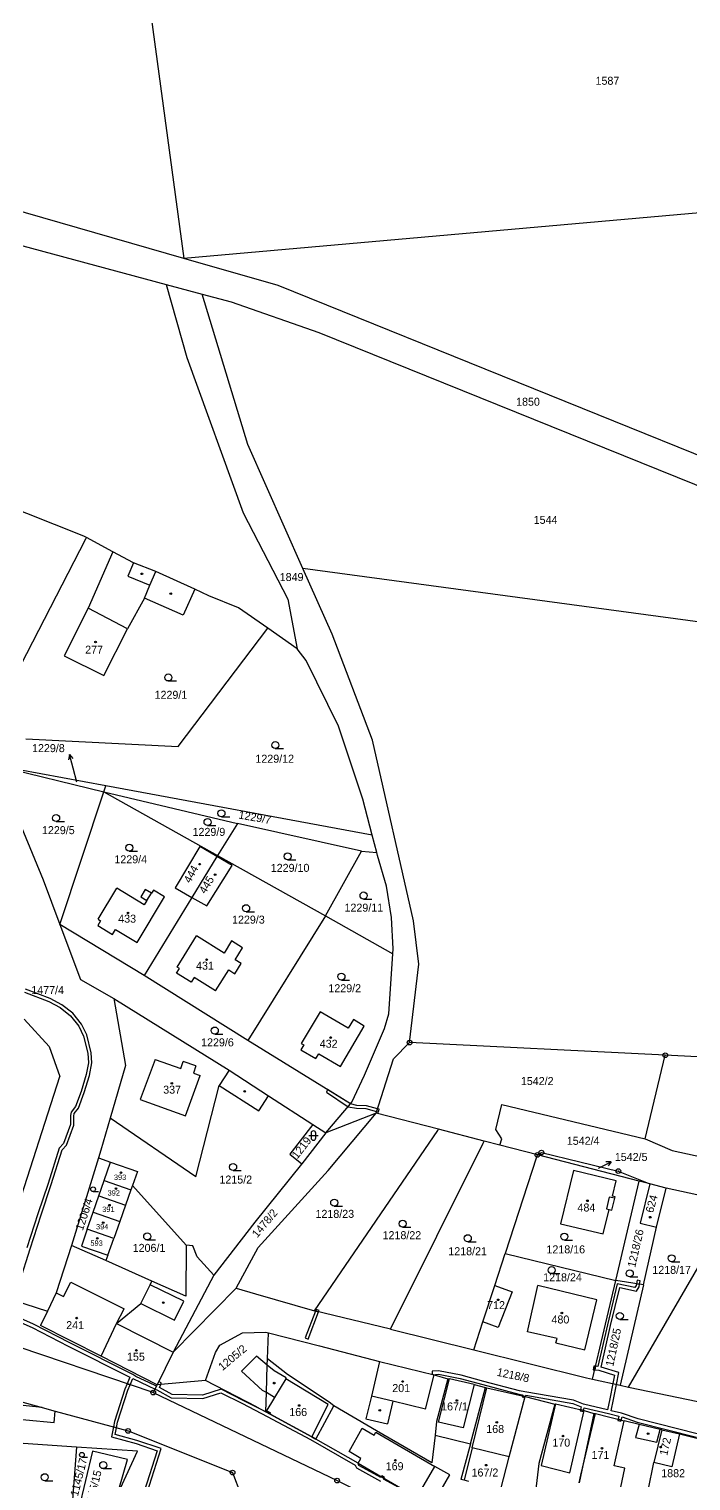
# Model space of a CAD drawing. Extents: x -820725 to -814908, y -1038210 to -1035296.
# Drawn here: x -817983.8 to -817843, y -1036908.8 to -1036600.3 of the extents above; entities that cross this region are included whole.
import ezdxf
from ezdxf.enums import TextEntityAlignment as Align

# ---------------------------------------------------------------- set-up
doc = ezdxf.new("R2010")
doc.units = 0
doc.header["$MEASUREMENT"] = 0
doc.linetypes.add('0_051C', pattern=[0])
for name, color, linetype in [('1029', 1, 'CONTINUOUS'), ('105', 1, 'CONTINUOUS'), ('18', 1, 'CONTINUOUS'), ('21800', 1, 'CONTINUOUS'), ('21900', 1, 'CONTINUOUS'), ('21999', 1, 'CONTINUOUS'), ('23700', 1, 'CONTINUOUS'), ('304', 1, 'CONTINUOUS'), ('316', 1, 'CONTINUOUS'), ('402', 1, 'CONTINUOUS'), ('404', 1, 'CONTINUOUS')]:
    doc.layers.add(name, color=color, linetype=linetype)

# ---------------------------------------------------------------- blocks, each defined once
blk = doc.blocks.new('4_02$0')
at = {"layer": '404', "color": 255, "linetype": 'Continuous'}
blk.add_circle((-0.01, 0), 0.175, dxfattribs=at)
blk = doc.blocks.new('1029$1')
at = {"layer": '1029', "color": 6, "linetype": 'Continuous'}
for p, q in [((0, 3), (-0.5, 2)), ((0, 0), (0, 3)), ((0, 3), (0.5, 2))]:
    blk.add_line(p, q, dxfattribs=at)
blk = doc.blocks.new('3_04$3')
at = {"layer": '304', "color": 255, "linetype": 'Continuous'}
blk.add_line((0.01, 0), (1.76, 0), dxfattribs=at)
blk.add_circle((0.01, 0.75), 0.75, dxfattribs=at)
blk = doc.blocks.new('3_16$4')
at = {"layer": '316', "color": 255, "linetype": 'Continuous'}
for p, q in [((-1, 1), (1, 1)), ((-0.5, 1.5), (-0.5, 0.5)), ((0.5, 0.5), (0.5, 1.5))]:
    blk.add_line(p, q, dxfattribs=at)
for centre, start, end in [((0, 1.5), 0, 180), ((0, 0.5), 180, 359.9879)]:
    blk.add_arc(centre, 0.5, start, end, dxfattribs=at)
blk = doc.blocks.new('1_05$13')
at = {"layer": '105', "color": 3, "linetype": 'Continuous'}
for radius in [0.5, 0.0303]:
    blk.add_circle((0, 0), radius, dxfattribs=at)

msp = doc.modelspace()

# ---------------------------------------------------------------- linework, layer by layer
at = {"layer": '1029', "color": 255, "linetype": 'Continuous'}
msp.add_line((-817973.67, -1036760.34), (-817974.47, -1036757.34), dxfattribs=at)
at = {"layer": '21800', "color": 255, "linetype": 'Continuous'}
for p, q in [((-817961.58, -1036713.74), (-817962.82, -1036716.56)), ((-817958.11, -1036718.49), (-817956.88, -1036715.54)), ((-817962.82, -1036716.56), (-817958.11, -1036718.49)), ((-817959.24, -1036721.2), (-817958.11, -1036718.49)), ((-817962.87, -1036727.7), (-817971.29, -1036723.34)), ((-817958.77, -1036785.48), (-817957.79, -1036783.93)), ((-817957.03, -1036819.23), (-817960.17, -1036827.75)), ((-817957.03, -1036819.23), (-817951.57, -1036821.16)), ((-817951.57, -1036821.16), (-817951.04, -1036819.66)), ((-817948.35, -1036820.62), (-817951.04, -1036819.66)), ((-817950.55, -1036831.2), (-817947.47, -1036822.62)), ((-817948.35, -1036820.62), (-817948.88, -1036822.12)), ((-817948.88, -1036822.12), (-817947.47, -1036822.62)), ((-817941.26, -1036821.53), (-817943.36, -1036824.77)), ((-817960.17, -1036827.75), (-817950.55, -1036831.2)), ((-817860.43, -1036848.46), (-817861.05, -1036851)), ((-817861.05, -1036851), (-817860.47, -1036851.14)), ((-817859.27, -1036848.74), (-817860.43, -1036848.46)), ((-817976.53, -1036869.6), (-817974.97, -1036866.54)), ((-817974.97, -1036866.54), (-817963.62, -1036872.24)), ((-817978.06, -1036868.83), (-817976.53, -1036869.6)), ((-817950.91, -1036870.62), (-817958.09, -1036867.09)), ((-817965.2, -1036875.35), (-817963.62, -1036872.24)), ((-817960.08, -1036871.06), (-817952.92, -1036874.64)), ((-817952.92, -1036874.64), (-817950.91, -1036870.62)), ((-817965.2, -1036875.35), (-817953.2, -1036881.43)), ((-817938.64, -1036885.5), (-817935.42, -1036882.28)), ((-817933.16, -1036884.19), (-817935.42, -1036882.28)), ((-817931.71, -1036885.41), (-817933.16, -1036884.19)), ((-817909.26, -1036883.43), (-817911.02, -1036890.75)), ((-817934.15, -1036889.55), (-817938.64, -1036885.5)), ((-817929.14, -1036886.91), (-817931.71, -1036885.41)), ((-817929.24, -1036887.08), (-817931.64, -1036891.04)), ((-817929.24, -1036887.08), (-817929.14, -1036886.91)), ((-817920.23, -1036892.53), (-817929.24, -1036887.08)), ((-817899.5, -1036893.55), (-817897.66, -1036886.22)), ((-817896.75, -1036896.32), (-817894.41, -1036887.06)), ((-817889.19, -1036888.3), (-817891.47, -1036897.54)), ((-817933.35, -1036890.03), (-817934.15, -1036889.55)), ((-817931.64, -1036891.04), (-817933.48, -1036894.08)), ((-817931.64, -1036891.04), (-817933.35, -1036890.03)), ((-817911.02, -1036890.75), (-817912.18, -1036895.56)), ((-817906.45, -1036891.85), (-817911.02, -1036890.75)), ((-817889.61, -1036901.79), (-817886.49, -1036889.02)), ((-817881.71, -1036903.66), (-817878.34, -1036890.83)), ((-817923.66, -1036899.42), (-817920.23, -1036892.53)), ((-817906.45, -1036891.85), (-817907.62, -1036896.64)), ((-817899.5, -1036893.55), (-817906.45, -1036891.85)), ((-817871.83, -1036892.39), (-817874.88, -1036905.49)), ((-817868.84, -1036907.07), (-817865.74, -1036893.84)), ((-817866.45, -1036907.55), (-817863.32, -1036894.47)), ((-817915.77, -1036902.55), (-817912.99, -1036897.56)), ((-817912.99, -1036897.56), (-817910.42, -1036899.03)), ((-817912.18, -1036895.56), (-817907.62, -1036896.64)), ((-817891.47, -1036897.54), (-817896.75, -1036896.32)), ((-817859.42, -1036905.6), (-817857.26, -1036896.03)), ((-817854.1, -1036896.78), (-817854.88, -1036899.56)), ((-817910.42, -1036899.03), (-817910.07, -1036898.42)), ((-817910.07, -1036898.42), (-817897.52, -1036905.69)), ((-817854.88, -1036899.56), (-817850.32, -1036900.56)), ((-817850.32, -1036900.56), (-817849.59, -1036897.85)), ((-817913.26, -1036903.99), (-817915.77, -1036902.55)), ((-817913.86, -1036905.04), (-817913.26, -1036903.99)), ((-817901.26, -1036912.14), (-817897.52, -1036905.69)), ((-817894.36, -1036907.52), (-817897.52, -1036905.69)), ((-817874.88, -1036905.49), (-817868.84, -1036907.07)), ((-817857.14, -1036906.11), (-817859.42, -1036905.6)), ((-817857.95, -1036910.12), (-817857.14, -1036906.11)), ((-817898.02, -1036913.84), (-817894.36, -1036907.52)), ((-817866.85, -1036909.21), (-817866.45, -1036907.55))]:
    msp.add_line(p, q, dxfattribs=at)
at = {"layer": '21900', "color": 3, "linetype": 'Continuous'}
for p, q in [((-817959.78, -1036583.85), (-817950.88, -1036649.04)), ((-817954.68, -1036654.54), (-817946.99, -1036656.61)), ((-817972.15, -1036708.01), (-818032.75, -1036684.17)), ((-817994.12, -1036751.96), (-817971.78, -1036708.61)), ((-817971.62, -1036708.3), (-817972.15, -1036708.01)), ((-817971.78, -1036708.61), (-817971.62, -1036708.3)), ((-817966, -1036711.35), (-817971.62, -1036708.3)), ((-817966, -1036711.35), (-817971.29, -1036723.34)), ((-817961.58, -1036713.74), (-817966, -1036711.35)), ((-817956.88, -1036715.54), (-817961.58, -1036713.74)), ((-817948.56, -1036719.3), (-817956.88, -1036715.54)), ((-817959.24, -1036721.2), (-817962.87, -1036727.7)), ((-817951.08, -1036724.82), (-817959.24, -1036721.2)), ((-817948.56, -1036719.3), (-817951.08, -1036724.82)), ((-817945.56, -1036720.75), (-817948.56, -1036719.3)), ((-817939.29, -1036723.27), (-817945.56, -1036720.75)), ((-817971.29, -1036723.34), (-817976.37, -1036733.45)), ((-817933.07, -1036727.62), (-817939.29, -1036723.27)), ((-817967.9, -1036737.68), (-817962.87, -1036727.7)), ((-817952.08, -1036752.74), (-817933.07, -1036727.62)), ((-817926.82, -1036731.99), (-817933.07, -1036727.62)), ((-817976.37, -1036733.45), (-817967.9, -1036737.68)), ((-817924.86, -1036734.47), (-817926.82, -1036731.99)), ((-817918.01, -1036748.4), (-817924.86, -1036734.47)), ((-817912.85, -1036763.95), (-817918.01, -1036748.4)), ((-817984.52, -1036751.14), (-817952.08, -1036752.74)), ((-817990.89, -1036756.79), (-817967.91, -1036762.34)), ((-817967.5, -1036761.11), (-817990.89, -1036756.79)), ((-817989.21, -1036760.8), (-817980.8, -1036781.05)), ((-817967.91, -1036762.34), (-817967.5, -1036761.11)), ((-817910.85, -1036771.59), (-817967.5, -1036761.11)), ((-817977.25, -1036790.59), (-817967.91, -1036762.34)), ((-817967.91, -1036762.34), (-817943.74, -1036775.91)), ((-817967.91, -1036762.34), (-817939.53, -1036769.08)), ((-817910.85, -1036771.59), (-817912.85, -1036763.95)), ((-817939.53, -1036769.08), (-817943.74, -1036775.91)), ((-817913.1, -1036774.99), (-817939.53, -1036769.08)), ((-817947.52, -1036773.96), (-817952.77, -1036782.8)), ((-817943.87, -1036776.13), (-817947.52, -1036773.96)), ((-817909.89, -1036775.26), (-817910.85, -1036771.59)), ((-817943.87, -1036776.13), (-817949.19, -1036784.8)), ((-817943.74, -1036775.91), (-817943.87, -1036776.13)), ((-817940.65, -1036778.04), (-817943.87, -1036776.13)), ((-817943.74, -1036775.91), (-817920.8, -1036788.74)), ((-817920.8, -1036788.74), (-817913.1, -1036774.99)), ((-817913.1, -1036774.99), (-817909.89, -1036775.26)), ((-817909.72, -1036775.9), (-817909.89, -1036775.26)), ((-817907.77, -1036782.38), (-817909.72, -1036775.9)), ((-817946, -1036786.58), (-817940.65, -1036778.04)), ((-817980.8, -1036781.05), (-817977.25, -1036790.59)), ((-817969.12, -1036789.45), (-817965.14, -1036782.86)), ((-817959.33, -1036786.37), (-817965.14, -1036782.86)), ((-817959.1, -1036783.11), (-817960.08, -1036784.65)), ((-817957.79, -1036783.93), (-817959.1, -1036783.11)), ((-817957.36, -1036783.25), (-817957.79, -1036783.93)), ((-817955.01, -1036784.65), (-817957.36, -1036783.25)), ((-817952.77, -1036782.8), (-817949.19, -1036784.8)), ((-817906.74, -1036789.06), (-817907.77, -1036782.38)), ((-817960.82, -1036794.4), (-817955.01, -1036784.65)), ((-817960.08, -1036784.65), (-817958.77, -1036785.48)), ((-817949.19, -1036784.8), (-817959.37, -1036801.41)), ((-817958.77, -1036785.48), (-817959.33, -1036786.37)), ((-817949.19, -1036784.8), (-817946, -1036786.58)), ((-817969.12, -1036789.45), (-817968.6, -1036789.76)), ((-817920.8, -1036788.74), (-817937.27, -1036815.24)), ((-817920.8, -1036788.74), (-817906.46, -1036796.76)), ((-817906.39, -1036795.74), (-817906.74, -1036789.06)), ((-817977.25, -1036790.59), (-817972.91, -1036802.26)), ((-817959.37, -1036801.41), (-817977.25, -1036790.59)), ((-817968.6, -1036789.76), (-817969.21, -1036790.79)), ((-817969.21, -1036790.79), (-817966.09, -1036792.67)), ((-817966.09, -1036792.67), (-817965.47, -1036791.62)), ((-817965.47, -1036791.62), (-817960.82, -1036794.4)), ((-817952.32, -1036799.59), (-817948.21, -1036793)), ((-817942.33, -1036796.62), (-817948.21, -1036793)), ((-817940.74, -1036794.06), (-817942.33, -1036796.62)), ((-817938.43, -1036795.5), (-817940.74, -1036794.06)), ((-817940.02, -1036798.06), (-817938.43, -1036795.5)), ((-817906.46, -1036796.76), (-817906.39, -1036795.74)), ((-817940.08, -1036801.01), (-817938.73, -1036798.86)), ((-817938.73, -1036798.86), (-817940.02, -1036798.06)), ((-817907.3, -1036809.53), (-817906.46, -1036796.76)), ((-817937.27, -1036815.24), (-817959.37, -1036801.41)), ((-817952.46, -1036800.89), (-817951.84, -1036799.89)), ((-817949.35, -1036802.83), (-817952.46, -1036800.89)), ((-817951.84, -1036799.89), (-817952.32, -1036799.59)), ((-817948.73, -1036801.83), (-817949.35, -1036802.83)), ((-817944.14, -1036804.68), (-817948.73, -1036801.83)), ((-817944.14, -1036804.68), (-817941.36, -1036800.21)), ((-817941.36, -1036800.21), (-817940.08, -1036801.01)), ((-817972.91, -1036802.26), (-817965.81, -1036806.26)), ((-817965.81, -1036806.26), (-817963.33, -1036820.51)), ((-817965.81, -1036806.26), (-817941.26, -1036821.53)), ((-817984.86, -1036810.66), (-817979.53, -1036816.49)), ((-817921.92, -1036809.09), (-817925.92, -1036815.86)), ((-817915.94, -1036812.62), (-817921.92, -1036809.09)), ((-817914.84, -1036810.76), (-817915.94, -1036812.62)), ((-817912.52, -1036812.13), (-817914.84, -1036810.76)), ((-817908.26, -1036812.69), (-817907.3, -1036809.53)), ((-817917.6, -1036820.73), (-817912.52, -1036812.13)), ((-817912.49, -1036822.58), (-817908.26, -1036812.69)), ((-817979.53, -1036816.49), (-817977.27, -1036822.86)), ((-817915.47, -1036828.67), (-817937.27, -1036815.24)), ((-817925.42, -1036816.15), (-817926.02, -1036817.17)), ((-817926.02, -1036817.17), (-817922.85, -1036819.06)), ((-817925.92, -1036815.86), (-817925.42, -1036816.15)), ((-817848.52, -1036818.33), (-817902.91, -1036815.66)), ((-817963.33, -1036820.51), (-817966.61, -1036831.74)), ((-817922.85, -1036819.06), (-817922.23, -1036818.02)), ((-817922.23, -1036818.02), (-817917.6, -1036820.73)), ((-817852.77, -1036836.08), (-817848.52, -1036818.33)), ((-817808.05, -1036820.32), (-817848.52, -1036818.33)), ((-817986.73, -1036852.19), (-817977.27, -1036822.86)), ((-817941.26, -1036821.53), (-817932.87, -1036826.96)), ((-817915.15, -1036828.29), (-817912.49, -1036822.58)), ((-817948.34, -1036844.17), (-817943.36, -1036824.77)), ((-817943.36, -1036824.77), (-817934.97, -1036830.13)), ((-817934.97, -1036830.13), (-817932.87, -1036826.96)), ((-817932.87, -1036826.96), (-817923.46, -1036833.06)), ((-817920.69, -1036834.85), (-817915.47, -1036828.67)), ((-817915.47, -1036828.67), (-817915.15, -1036828.29)), ((-817884.57, -1036834.1), (-817883.29, -1036828.77)), ((-817883.29, -1036828.77), (-817852.77, -1036836.08)), ((-817966.61, -1036831.74), (-817968.57, -1036838.48)), ((-817948.34, -1036844.17), (-817966.61, -1036831.74)), ((-817910.03, -1036830.63), (-817920.69, -1036834.85)), ((-817920.23, -1036842.86), (-817910.03, -1036830.63)), ((-817896.74, -1036834.07), (-817910.03, -1036830.63)), ((-817923.46, -1036833.06), (-817928.37, -1036839.37)), ((-817920.69, -1036834.85), (-817925.8, -1036841.38)), ((-817923.46, -1036833.06), (-817920.69, -1036834.85)), ((-817923.13, -1036872.66), (-817896.91, -1036834.32)), ((-817896.91, -1036834.32), (-817896.74, -1036834.07)), ((-817887.01, -1036836.59), (-817896.74, -1036834.07)), ((-817883.3, -1036836.08), (-817884.57, -1036834.1)), ((-817968.57, -1036838.48), (-817969.09, -1036840.15)), ((-817906.92, -1036876.52), (-817887.24, -1036837.05)), ((-817887.24, -1036837.05), (-817887.01, -1036836.59)), ((-817883.73, -1036837.44), (-817887.01, -1036836.59)), ((-817883.73, -1036837.44), (-817883.3, -1036836.08)), ((-817875.72, -1036839.51), (-817883.73, -1036837.44)), ((-817875.72, -1036839.51), (-817874.87, -1036839.02)), ((-817874.87, -1036839.02), (-817858.5, -1036842.95)), ((-817852.77, -1036836.08), (-817847.02, -1036838.6)), ((-817847.02, -1036838.6), (-817829.49, -1036842.39)), ((-817969.09, -1036840.15), (-817974.83, -1036858.74)), ((-817969.09, -1036840.15), (-817966.52, -1036841.04)), ((-817967.86, -1036844.93), (-817966.52, -1036841.04)), ((-817966.52, -1036841.04), (-817960.78, -1036843.03)), ((-817925.88, -1036841.48), (-817935.83, -1036853.78)), ((-817928.37, -1036839.37), (-817925.8, -1036841.38)), ((-817925.8, -1036841.38), (-817925.88, -1036841.48)), ((-817875.88, -1036840.01), (-817882.56, -1036860.47)), ((-817875.88, -1036840.01), (-817875.72, -1036839.51)), ((-817854.1, -1036845.1), (-817875.72, -1036839.51)), ((-817969.01, -1036848.23), (-817967.86, -1036844.93)), ((-817967.86, -1036844.93), (-817962.15, -1036846.91)), ((-817960.78, -1036843.03), (-817961.82, -1036845.98)), ((-817935.11, -1036859.2), (-817920.23, -1036842.86)), ((-817868.02, -1036842.82), (-817870.77, -1036854.15)), ((-817858.97, -1036845.01), (-817868.02, -1036842.82)), ((-817859.77, -1036848.26), (-817858.97, -1036845.01)), ((-817859.06, -1036866.2), (-817854.1, -1036845.1)), ((-817858.5, -1036842.95), (-817851.82, -1036845.69)), ((-817851.82, -1036845.69), (-817854.1, -1036845.1)), ((-817970.21, -1036851.7), (-817969.01, -1036848.23)), ((-817969.01, -1036848.23), (-817963.32, -1036850.2)), ((-817962.15, -1036846.91), (-817963.32, -1036850.2)), ((-817961.82, -1036845.98), (-817962.15, -1036846.91)), ((-817950.38, -1036858.71), (-817961.82, -1036845.98)), ((-817859.18, -1036848.4), (-817859.77, -1036848.26)), ((-817848.29, -1036846.57), (-817851.82, -1036845.69)), ((-817850.39, -1036854.86), (-817848.29, -1036846.57)), ((-817833.63, -1036849.79), (-817848.29, -1036846.57)), ((-817963.32, -1036850.2), (-817964.55, -1036853.66)), ((-817861.73, -1036856.29), (-817860.47, -1036851.14)), ((-817860.47, -1036851.14), (-817859.89, -1036851.28)), ((-817859.89, -1036851.28), (-817859.27, -1036848.74)), ((-817859.27, -1036848.74), (-817859.18, -1036848.4)), ((-817856.36, -1036888.84), (-817833.71, -1036849.92)), ((-817971.46, -1036855.32), (-817970.21, -1036851.7)), ((-817970.21, -1036851.7), (-817964.55, -1036853.66)), ((-817964.55, -1036853.66), (-817965.83, -1036857.27)), ((-817935.83, -1036853.78), (-817944.53, -1036865.1)), ((-817870.77, -1036854.15), (-817861.73, -1036856.29)), ((-817971.46, -1036855.32), (-817972.7, -1036858.91)), ((-817965.83, -1036857.27), (-817971.46, -1036855.32)), ((-817967.1, -1036860.85), (-817965.83, -1036857.27)), ((-817853.12, -1036867.12), (-817850.39, -1036854.86)), ((-817974.83, -1036858.74), (-817978.06, -1036868.83)), ((-817967.5, -1036861.98), (-817974.83, -1036858.74)), ((-817972.7, -1036858.91), (-817967.1, -1036860.85)), ((-817950.38, -1036858.71), (-817950.5, -1036869.51)), ((-817949.01, -1036858.8), (-817950.38, -1036858.71)), ((-817948.06, -1036861.14), (-817949.01, -1036858.8)), ((-817939.79, -1036867.82), (-817935.11, -1036859.2)), ((-817884.77, -1036867.24), (-817882.56, -1036860.47)), ((-817882.56, -1036860.47), (-817859.06, -1036866.2)), ((-817967.1, -1036860.85), (-817967.5, -1036861.98)), ((-817957.7, -1036866.32), (-817967.5, -1036861.98)), ((-817944.53, -1036865.1), (-817948.06, -1036861.14)), ((-817958.09, -1036867.09), (-817957.7, -1036866.32)), ((-817950.5, -1036869.51), (-817957.7, -1036866.32)), ((-817944.53, -1036865.1), (-817953.2, -1036881.43)), ((-817863.98, -1036887.14), (-817859.06, -1036866.2)), ((-817853.12, -1036867.12), (-817859.06, -1036866.2)), ((-817957.43, -1036890.01), (-818026.05, -1036866.83)), ((-817989.31, -1036869.66), (-817979.92, -1036872.69)), ((-817978.06, -1036868.83), (-817979.92, -1036872.69)), ((-817960.08, -1036871.06), (-817958.09, -1036867.09)), ((-817953.2, -1036881.43), (-817939.79, -1036867.82)), ((-817939.79, -1036867.82), (-817935.67, -1036869.01)), ((-817935.67, -1036869.01), (-817923.13, -1036872.66)), ((-817887.29, -1036874.95), (-817884.77, -1036867.24)), ((-817884.77, -1036867.24), (-817881.1, -1036868.63)), ((-817881.1, -1036868.63), (-817884.03, -1036876.18)), ((-817877.83, -1036877.1), (-817875.59, -1036867.28)), ((-817863.08, -1036870.31), (-817875.59, -1036867.28)), ((-817853.12, -1036867.12), (-817858.13, -1036888.44)), ((-817979.92, -1036872.69), (-817981.4, -1036875.76)), ((-817965.2, -1036875.35), (-817960.08, -1036871.06)), ((-817906.92, -1036876.52), (-817923.13, -1036872.66)), ((-817865.64, -1036880.9), (-817863.08, -1036870.31)), ((-817968.51, -1036882.3), (-817981.4, -1036875.76)), ((-817968.51, -1036882.3), (-817965.2, -1036875.35)), ((-817889.24, -1036880.91), (-817887.29, -1036874.95)), ((-817884.03, -1036876.18), (-817887.29, -1036874.95)), ((-817943.25, -1036879.96), (-817938.44, -1036877.33)), ((-817938.44, -1036877.33), (-817933.46, -1036877.17)), ((-817933.46, -1036877.17), (-817932.93, -1036877.3)), ((-817933.11, -1036882.81), (-817932.93, -1036877.3)), ((-817932.93, -1036877.3), (-817922.03, -1036880.06)), ((-817906.92, -1036876.52), (-817889.24, -1036880.91)), ((-817871.54, -1036878.53), (-817877.83, -1036877.1)), ((-817871.76, -1036879.47), (-817871.54, -1036878.53)), ((-817953.2, -1036881.43), (-817956.58, -1036888.35)), ((-817946.32, -1036887.44), (-817944.16, -1036881.52)), ((-817944.16, -1036881.52), (-817943.25, -1036879.96)), ((-817922.03, -1036880.06), (-817909.26, -1036883.43)), ((-817889.24, -1036880.91), (-817865.24, -1036886.86)), ((-817871.76, -1036879.47), (-817865.64, -1036880.9)), ((-817956.58, -1036888.35), (-817968.51, -1036882.3)), ((-817933.35, -1036890.03), (-817933.16, -1036884.19)), ((-817933.16, -1036884.19), (-817933.11, -1036882.81)), ((-817928.83, -1036886.15), (-817933.11, -1036882.81)), ((-817909.26, -1036883.43), (-817897.66, -1036886.22)), ((-818001.5, -1036887.58), (-817981.07, -1036893.16)), ((-817956.58, -1036888.35), (-817957.43, -1036890.01)), ((-817946.32, -1036887.44), (-817956.58, -1036888.35)), ((-817935.42, -1036893.04), (-817946.32, -1036887.44)), ((-817920.01, -1036892.05), (-817928.83, -1036886.15)), ((-817897.66, -1036886.22), (-817894.73, -1036887.08)), ((-817894.73, -1036887.08), (-817897.14, -1036896.19)), ((-817894.73, -1036887.08), (-817894.41, -1036887.06)), ((-817889.19, -1036888.3), (-817894.41, -1036887.06)), ((-817889.19, -1036888.3), (-817886.74, -1036888.96)), ((-817865.24, -1036886.86), (-817863.98, -1036887.14)), ((-817863.98, -1036887.14), (-817858.13, -1036888.44)), ((-817981.07, -1036893.16), (-817998.36, -1036891.38)), ((-817957.43, -1036890.01), (-817918.3, -1036908.72)), ((-817933.48, -1036894.08), (-817933.35, -1036890.03)), ((-817889.92, -1036900.91), (-817886.74, -1036888.96)), ((-817886.74, -1036888.96), (-817886.49, -1036889.02)), ((-817886.49, -1036889.02), (-817878.34, -1036890.83)), ((-817878.34, -1036890.83), (-817872.01, -1036892.45)), ((-817858.13, -1036888.44), (-817856.36, -1036888.84)), ((-817856.36, -1036888.84), (-817841.59, -1036891.94)), ((-817981.07, -1036893.16), (-817978.26, -1036893.93)), ((-817978.51, -1036896.39), (-817978.26, -1036893.93)), ((-817978.26, -1036893.93), (-817962.76, -1036898.17)), ((-817935.42, -1036893.04), (-817933.48, -1036894.08)), ((-817933.48, -1036894.08), (-817923.66, -1036899.42)), ((-817922.82, -1036899.88), (-817919.04, -1036892.84)), ((-817919.04, -1036892.84), (-817920.01, -1036892.05)), ((-817909.96, -1036898.13), (-817919.04, -1036892.84)), ((-817872.01, -1036892.45), (-817875.39, -1036905.09)), ((-817872.01, -1036892.45), (-817871.83, -1036892.39)), ((-817871.83, -1036892.39), (-817865.74, -1036893.84)), ((-817863.7, -1036894.48), (-817866.85, -1036909.21)), ((-817865.74, -1036893.84), (-817863.7, -1036894.48)), ((-817863.7, -1036894.48), (-817863.32, -1036894.47)), ((-817863.32, -1036894.47), (-817857.26, -1036896.03)), ((-817995.34, -1036894.8), (-817978.51, -1036896.39)), ((-817897.14, -1036896.19), (-817897.47, -1036899.06)), ((-817854.1, -1036896.78), (-817857.26, -1036896.03)), ((-817849.59, -1036897.85), (-817854.1, -1036896.78)), ((-817962.76, -1036898.17), (-817940.53, -1036907)), ((-817923.66, -1036899.42), (-817922.82, -1036899.88)), ((-817913.86, -1036905.04), (-817922.82, -1036899.88)), ((-817898.14, -1036904.92), (-817909.96, -1036898.13)), ((-817897.47, -1036899.06), (-817898.14, -1036904.92)), ((-817897.47, -1036899.06), (-817889.92, -1036900.91)), ((-817849.25, -1036897.93), (-817850.93, -1036904.86)), ((-817849.25, -1036897.93), (-817849.59, -1036897.85)), ((-817849.25, -1036897.93), (-817845.46, -1036898.78)), ((-817845.46, -1036898.78), (-817847.15, -1036905.76)), ((-817845.46, -1036898.78), (-817840.97, -1036899.94)), ((-817973.72, -1036901.59), (-817985.1, -1036900.85)), ((-817973.72, -1036901.59), (-817974.83, -1036915.91)), ((-817960.79, -1036902.43), (-817973.72, -1036901.59)), ((-817967.8, -1036917.74), (-817960.79, -1036902.43)), ((-817889.92, -1036900.91), (-817892, -1036908.45)), ((-817889.61, -1036901.79), (-817891.28, -1036908.65)), ((-817881.71, -1036903.66), (-817889.61, -1036901.79)), ((-817883.51, -1036910.53), (-817881.71, -1036903.66)), ((-817913.86, -1036905.04), (-817901.39, -1036912.26)), ((-817875.39, -1036905.09), (-817876.28, -1036912.32)), ((-817852.18, -1036910.84), (-817850.93, -1036904.86)), ((-817847.15, -1036905.76), (-817850.93, -1036904.86)), ((-817940.53, -1036907), (-817938.77, -1036911.64)), ((-817918.3, -1036908.72), (-817886.66, -1036924.3)), ((-817891.28, -1036908.65), (-817892, -1036908.45)), ((-817890.28, -1036908.92), (-817891.28, -1036908.65))]:
    msp.add_line(p, q, dxfattribs=at)
for points in [[(-818075.87, -1036630.03), (-818070.89, -1036624.97), (-818046.98, -1036629.69), (-817954.68, -1036654.54)], [(-817950.88, -1036649.04), (-818007.24, -1036632.84), (-818019.6, -1036629.69)], [(-817760.86, -1036636.58), (-817797.91, -1036635.52), (-817950.88, -1036649.04)], [(-817767.69, -1036720.64), (-817930.84, -1036654.8), (-817950.88, -1036649.04)], [(-817954.68, -1036654.54), (-817950.27, -1036670.06), (-817938.27, -1036703.06), (-817928.78, -1036721.42), (-817926.82, -1036731.99)], [(-817946.99, -1036656.61), (-817940.84, -1036658.27), (-817922.2, -1036664.76), (-817773.84, -1036724.63), (-817770.73, -1036725.17)], [(-817925.57, -1036714.92), (-817937.29, -1036688.58), (-817946.99, -1036656.61)], [(-817902.91, -1036815.66), (-817900.96, -1036799), (-817902.09, -1036789.76), (-817910.78, -1036751.41), (-817919.37, -1036728.85), (-817925.57, -1036714.92)], [(-817770.73, -1036725.17), (-817770.8, -1036735.84), (-817925.57, -1036714.92)], [(-817910.03, -1036830.63), (-817906.33, -1036819.13), (-817902.91, -1036815.66)], [(-817851.82, -1036845.69), (-817853.88, -1036854), (-817850.39, -1036854.86)]]:
    msp.add_lwpolyline(points, dxfattribs=at)
at = {"layer": '21999', "color": 3, "linetype": 'Continuous'}
for p, q in [((-817970.33, -1036902.49), (-817973.32, -1036914.94)), ((-817962.91, -1036904.27), (-817970.33, -1036902.49)), ((-817964.72, -1036910.64), (-817962.91, -1036904.27))]:
    msp.add_line(p, q, dxfattribs=at)
at = {"layer": '23700', "color": 255, "linetype": '0_051C'}
for points in [[(-817985.8, -1036866.43), (-817983.61, -1036859.46), (-817981.28, -1036852.27), (-817979.12, -1036845.81), (-817976.77, -1036838.45), (-817975.89, -1036837.45), (-817974.3, -1036833.2), (-817974.32, -1036831.25), (-817974.21, -1036830.74), (-817973.32, -1036829.59), (-817972.1, -1036826.27), (-817970.98, -1036822.61), (-817970.47, -1036819.98), (-817970.62, -1036817.83), (-817971.56, -1036814.01), (-817972.67, -1036811.76), (-817974.52, -1036809.43), (-817976.86, -1036807.61), (-817979.34, -1036806.31), (-817984.57, -1036804.3)], [(-817984.79, -1036804.96), (-817979.62, -1036806.95), (-817977.24, -1036808.21), (-817975.02, -1036809.93), (-817973.27, -1036812.14), (-817972.22, -1036814.25), (-817971.32, -1036817.93), (-817971.17, -1036819.94), (-817971.66, -1036822.45), (-817972.76, -1036826.05), (-817973.94, -1036829.25), (-817974.85, -1036830.44), (-817975.02, -1036831.17), (-817975, -1036833.08), (-817976.51, -1036837.09), (-817977.39, -1036838.09), (-817979.78, -1036845.59), (-817981.94, -1036852.05), (-817984.27, -1036859.24)], [(-817841.73, -1036898.79), (-817854.27, -1036895.62), (-817857.84, -1036894.4), (-817860.05, -1036893.87), (-817859.52, -1036891.52), (-817858.89, -1036888.27), (-817858.41, -1036885.76), (-817862.17, -1036884.59), (-817860.14, -1036875.76), (-817858.21, -1036867.72), (-817854.67, -1036868.49), (-817854.08, -1036867.53), (-817853.97, -1036866.99), (-817854.67, -1036866.88), (-817854.74, -1036867.27), (-817855.01, -1036867.71), (-817858.73, -1036866.9), (-817860.82, -1036875.6), (-817862.85, -1036884.46), (-817863.34, -1036884.43), (-817863.53, -1036885.21), (-817862.66, -1036885.28), (-817859.33, -1036886.32), (-817859.67, -1036888.1), (-817860.3, -1036891.36), (-817860.83, -1036893.69), (-817865.92, -1036892.49), (-817868.03, -1036891.66), (-817878.39, -1036889.86), (-817879.53, -1036889.66), (-817887.11, -1036887.65), (-817891.95, -1036886.32), (-817896.72, -1036885.42), (-817898.06, -1036885.49), (-817898.09, -1036886.12), (-817897.66, -1036886.22), (-817897.4, -1036886.3), (-817897.4, -1036886.15), (-817896.76, -1036886.12), (-817892.11, -1036887), (-817887.29, -1036888.33), (-817879.67, -1036890.34), (-817878.85, -1036890.48), (-817878.9, -1036890.71), (-817878.34, -1036890.83), (-817878.16, -1036890.59), (-817868.21, -1036892.34), (-817866.43, -1036893.04), (-817866.58, -1036893.64), (-817865.9, -1036893.8), (-817865.76, -1036893.24), (-817860.6, -1036894.46), (-817858.37, -1036895), (-817858.56, -1036895.7), (-817857.88, -1036895.87), (-817857.7, -1036895.19), (-817854.47, -1036896.3), (-817841.89, -1036899.47)], [(-817988.6, -1036873.78), (-817983.2, -1036876.22), (-817975.5, -1036880.15), (-817962.4, -1036886.76), (-817962.99, -1036888.13), (-817962.32, -1036888.36), (-817961.76, -1036887.05), (-817958.49, -1036888.58), (-817957.04, -1036889.26), (-817956.65, -1036889.44), (-817953.6, -1036891.15), (-817946.86, -1036891.25), (-817943.05, -1036890.04), (-817938.45, -1036892.36), (-817933.2, -1036895.08), (-817923.94, -1036900.02), (-817914.48, -1036905.46), (-817914.18, -1036906.04), (-817909.09, -1036908.82)], [(-817901.39, -1036912.26), (-817908.42, -1036908.38), (-817908.33, -1036908.24), (-817908.94, -1036907.89), (-817909.04, -1036908.05), (-817913.66, -1036905.52), (-817913.86, -1036905.04), (-817922.82, -1036899.88), (-817923.66, -1036899.42), (-817932.55, -1036894.59), (-817932.55, -1036894.59), (-817933.17, -1036894.25), (-817933.48, -1036894.08), (-817938.13, -1036891.74), (-817942.99, -1036889.28), (-817946.96, -1036890.55), (-817953.42, -1036890.45), (-817956.06, -1036888.97), (-817955.83, -1036888.28), (-817955.7, -1036887.91), (-817956.25, -1036887.67), (-817956.58, -1036888.35), (-817956.72, -1036888.63), (-817958.19, -1036887.94), (-817961.15, -1036886.6), (-817961.75, -1036886.19), (-817975.14, -1036879.43), (-817982.86, -1036875.5), (-817988.26, -1036873.06)], [(-817958.71, -1036911.23), (-817955.71, -1036901.93), (-817960.87, -1036900.2), (-817965.49, -1036898.93), (-817965.22, -1036897.5), (-817965.9, -1036897.31), (-817966.31, -1036899.43), (-817961.07, -1036900.86), (-817956.59, -1036902.37), (-817959.37, -1036911.03)]]:
    msp.add_lwpolyline(points, dxfattribs=at)
for points in [[(-817915.98, -1036829.27), (-817914.18, -1036829.59), (-817912.19, -1036829.67), (-817909.92, -1036830.3), (-817909.74, -1036829.73), (-817912.09, -1036829.07), (-817914.12, -1036828.99), (-817915.47, -1036828.67), (-817920.38, -1036825.65), (-817920.59, -1036826.19), (-817915.98, -1036829.27)], [(-817909.54, -1036830.4), (-817909.36, -1036829.83), (-817909.74, -1036829.73), (-817909.92, -1036830.3), (-817909.54, -1036830.4)], [(-817853.84, -1036866.29), (-817854.52, -1036866.14), (-817854.67, -1036866.88), (-817853.97, -1036866.99), (-817853.84, -1036866.29)], [(-817924.47, -1036878.65), (-817922.25, -1036872.87), (-817922.93, -1036872.71), (-817925.13, -1036878.39), (-817924.47, -1036878.65)], [(-817922.13, -1036872.58), (-817922.79, -1036872.33), (-817922.93, -1036872.71), (-817922.25, -1036872.87), (-817922.13, -1036872.58)], [(-817863.85, -1036885.15), (-817863.53, -1036885.21), (-817863.34, -1036884.43), (-817863.68, -1036884.37), (-817863.85, -1036885.15)], [(-817965.67, -1036896.14), (-817965.9, -1036897.31), (-817965.22, -1036897.5), (-817964.99, -1036896.32), (-817962.82, -1036889.52), (-817962.32, -1036888.36), (-817962.99, -1036888.13), (-817963.48, -1036889.28), (-817965.67, -1036896.14)], [(-817878.94, -1036890.93), (-817878.4, -1036891.05), (-817878.34, -1036890.83), (-817878.9, -1036890.71), (-817878.94, -1036890.93)], [(-817932.44, -1036894.38), (-817933.06, -1036894.05), (-817933.17, -1036894.25), (-817932.55, -1036894.59), (-817932.44, -1036894.38)], [(-817865.95, -1036894.03), (-817865.9, -1036893.8), (-817866.58, -1036893.64), (-817866.63, -1036893.86), (-817865.95, -1036894.03)], [(-817857.94, -1036896.09), (-817857.88, -1036895.87), (-817858.56, -1036895.7), (-817858.62, -1036895.92), (-817857.94, -1036896.09)], [(-817908.81, -1036907.7), (-817908.94, -1036907.89), (-817908.33, -1036908.24), (-817908.21, -1036908.05), (-817908.81, -1036907.7)]]:
    msp.add_lwpolyline(points, close=True, dxfattribs=at)

# ---------------------------------------------------------------- block references
at = {"layer": '1029', "color": 0, "linetype": 'ByBlock'}
for p, rotation in [((-817974.47, -1036757.34), 15), ((-817862.69, -1036842.32), 297)]:
    msp.add_blockref('1029$1', p, dxfattribs=dict(at, rotation=rotation))
at = {"layer": '105', "color": 0, "linetype": 'ByBlock'}
for p in [(-817902.91, -1036815.66), (-817848.52, -1036818.33), (-817875.72, -1036839.51), (-817874.87, -1036839.02), (-817858.5, -1036842.95), (-817957.43, -1036890.01), (-817962.76, -1036898.17), (-817940.53, -1036907), (-817918.3, -1036908.72)]:
    msp.add_blockref('1_05$13', p, dxfattribs=at)
at = {"layer": '304', "color": 0, "linetype": 'ByBlock'}
for p in [(-817954.22, -1036738.81), (-817931.47, -1036753.18), (-817978.08, -1036768.69), (-817945.87, -1036769.54), (-817942.92, -1036767.68), (-817962.51, -1036774.99), (-817928.85, -1036776.83), (-817937.67, -1036787.85), (-817912.69, -1036785.15), (-817917.4, -1036802.38), (-817944.34, -1036813.84), (-817940.44, -1036842.84), (-817918.93, -1036850.41), (-817904.38, -1036854.88), (-817958.7, -1036857.59), (-817890.53, -1036857.97), (-817869.99, -1036857.62), (-817872.68, -1036864.74), (-817847.18, -1036862.23), (-817856.08, -1036865.44), (-817858.19, -1036874.48), (-817968.06, -1036906.18), (-817980.5, -1036908.75)]:
    msp.add_blockref('3_04$3', p, dxfattribs=at)
at = {"layer": '304', "color": 0, "linetype": 'ByBlock', "xscale": 0.67, "yscale": 0.67, "zscale": 0.67}
for p in [(-817970.21, -1036847.3), (-817972.6, -1036903.73)]:
    msp.add_blockref('3_04$3', p, dxfattribs=at)
at = {"layer": '316', "color": 0, "linetype": 'ByBlock'}
msp.add_blockref('3_16$4', (-817923.34, -1036836.4), dxfattribs=at)
at = {"layer": '402', "color": 0, "linetype": 'ByBlock'}
for p in [(-817959.82, -1036716.05), (-817953.67, -1036720.25), (-817937.96, -1036826.01), (-817955.26, -1036870.9), (-817931.68, -1036888), (-817909.22, -1036893.8), (-817852.15, -1036898.76)]:
    msp.add_blockref('4_02$0', p, dxfattribs=at)
at = {"layer": '404', "color": 0, "linetype": 'ByBlock'}
for p in [(-817969.67, -1036730.55), (-817947.52, -1036777.74), (-817944.24, -1036779.98), (-817962.76, -1036788.1), (-817946.05, -1036798.04), (-817919.66, -1036814.58), (-817953.45, -1036824.29), (-817964.27, -1036843.3), (-817965.34, -1036846.67), (-817966.72, -1036850.21), (-817865.05, -1036849.26), (-817968.04, -1036853.9), (-817851.71, -1036852.75), (-817969.3, -1036857.25), (-817884.04, -1036870.31), (-817870.49, -1036873.1), (-817973.69, -1036874.19), (-817961, -1036881.04), (-817904.37, -1036887.66), (-817926.37, -1036892.76), (-817892.82, -1036891.7), (-817884.34, -1036896.35), (-817870.27, -1036899.25), (-817861.98, -1036901.83), (-817849.48, -1036901.61), (-817905.9, -1036904.41), (-817886.59, -1036905.44)]:
    msp.add_blockref('4_02$0', p, dxfattribs=at)

# ---------------------------------------------------------------- texts
at = {"layer": '18', "color": 255, "linetype": 'Continuous'}
for s, p in [('1587', (-817860.82, -1036611.28)), ('1850', (-817877.71, -1036679.48)), ('1544', (-817873.97, -1036704.58)), ('1849', (-817927.99, -1036716.73))]:
    msp.add_text(s, height=1.7, dxfattribs=at).set_placement(p, align=Align.MIDDLE_CENTER)
for s, height, p in [('277', 1.7, (-817969.99, -1036733.52)), ('1229/1', 1.7, (-817953.65, -1036743.11)), ('1229/12', 1.7, (-817931.58, -1036756.69)), ('1229/5', 1.7, (-817977.6, -1036771.87)), ('1229/9', 1.7, (-817945.58, -1036772.24)), ('1229/4', 1.7, (-817962.2, -1036778.06)), ('1229/10', 1.7, (-817928.31, -1036779.88)), ('1229/11', 1.7, (-817912.63, -1036788.34)), ('433', 1.7, (-817962.97, -1036790.68)), ('1229/3', 1.7, (-817937.18, -1036790.88)), ('431', 1.7, (-817946.41, -1036800.67)), ('1477/4', 1.7, (-817979.88, -1036805.86)), ('1229/2', 1.7, (-817916.69, -1036805.46)), ('1229/6', 1.7, (-817943.76, -1036816.96)), ('432', 1.7, (-817920.11, -1036817.25)), ('1542/2', 1.7, (-817875.75, -1036825.18)), ('337', 1.7, (-817953.4, -1036827.01)), ('1542/4', 1.7, (-817865.98, -1036837.88)), ('1542/5', 1.7, (-817855.77, -1036841.31)), ('393', 1.14, (-817964.47, -1036845.18)), ('1215/2', 1.7, (-817939.86, -1036846.11)), ('392', 1.14, (-817965.81, -1036848.5)), ('391', 1.14, (-817966.96, -1036851.98)), ('1218/23', 1.7, (-817918.8, -1036853.4)), ('484', 1.7, (-817865.29, -1036852.05)), ('394', 1.14, (-817968.27, -1036855.68)), ('1218/22', 1.7, (-817904.53, -1036857.93)), ('593', 1.14, (-817969.47, -1036859.17)), ('1206/1', 1.7, (-817958.31, -1036860.63)), ('1218/21', 1.7, (-817890.55, -1036861.34)), ('1218/16', 1.7, (-817869.68, -1036860.95)), ('1218/17', 1.7, (-817847.16, -1036865.3)), ('1218/24', 1.7, (-817870.37, -1036866.88)), ('712', 1.7, (-817884.51, -1036872.8)), ('241', 1.7, (-817974.03, -1036877.05)), ('480', 1.7, (-817870.82, -1036875.84)), ('155', 1.7, (-817961.1, -1036883.75)), ('201', 1.7, (-817904.68, -1036890.42)), ('166', 1.7, (-817926.59, -1036895.51)), ('167/1', 1.7, (-817893.34, -1036894.32)), ('168', 1.7, (-817884.69, -1036899.11)), ('170', 1.7, (-817870.63, -1036902.01)), ('171', 1.7, (-817862.31, -1036904.63)), ('169', 1.7, (-817906.08, -1036907.02)), ('167/2', 1.7, (-817886.87, -1036908.36))]:
    msp.add_text(s, height=height, dxfattribs=at).set_placement(p, align=Align.BOTTOM_CENTER)
msp.add_text('1229/8', height=1.7, dxfattribs=at).set_placement((-817976.24, -1036754.44), align=Align.BOTTOM_RIGHT)
for s, rotation, p in [('1229/7', 350, (-817936.03, -1036769.13)), ('444', 61, (-817948.2, -1036780.51)), ('445', 59, (-817944.92, -1036782.82)), ('1219', 52, (-817924.81, -1036838.82)), ('624', 75, (-817850.12, -1036850.24)), ('1206/4', 72, (-817970.83, -1036852.57)), ('1478/2', 50, (-817932.67, -1036854.9)), ('1218/26', 77, (-817853.5, -1036859.66)), ('1218/25', 78, (-817858.23, -1036880.67)), ('1205/2', 40, (-817939.7, -1036883.62)), ('1218/8', 348, (-817881.15, -1036887.64)), ('1145/17', 76, (-817971.95, -1036908.29)), ('1145/15', 76, (-817968.87, -1036910.88))]:
    msp.add_text(s, height=1.7, rotation=rotation, dxfattribs=at).set_placement(p, align=Align.BOTTOM_CENTER)
msp.add_text('172', height=1.7, rotation=77, dxfattribs=at).set_placement((-817847.62, -1036903.62), align=Align.BOTTOM_LEFT)
msp.add_text('1882', height=1.7, dxfattribs=at).set_placement((-817849.37, -1036908.5), align=Align.BOTTOM_LEFT)

doc.saveas('drawing.dxf')
